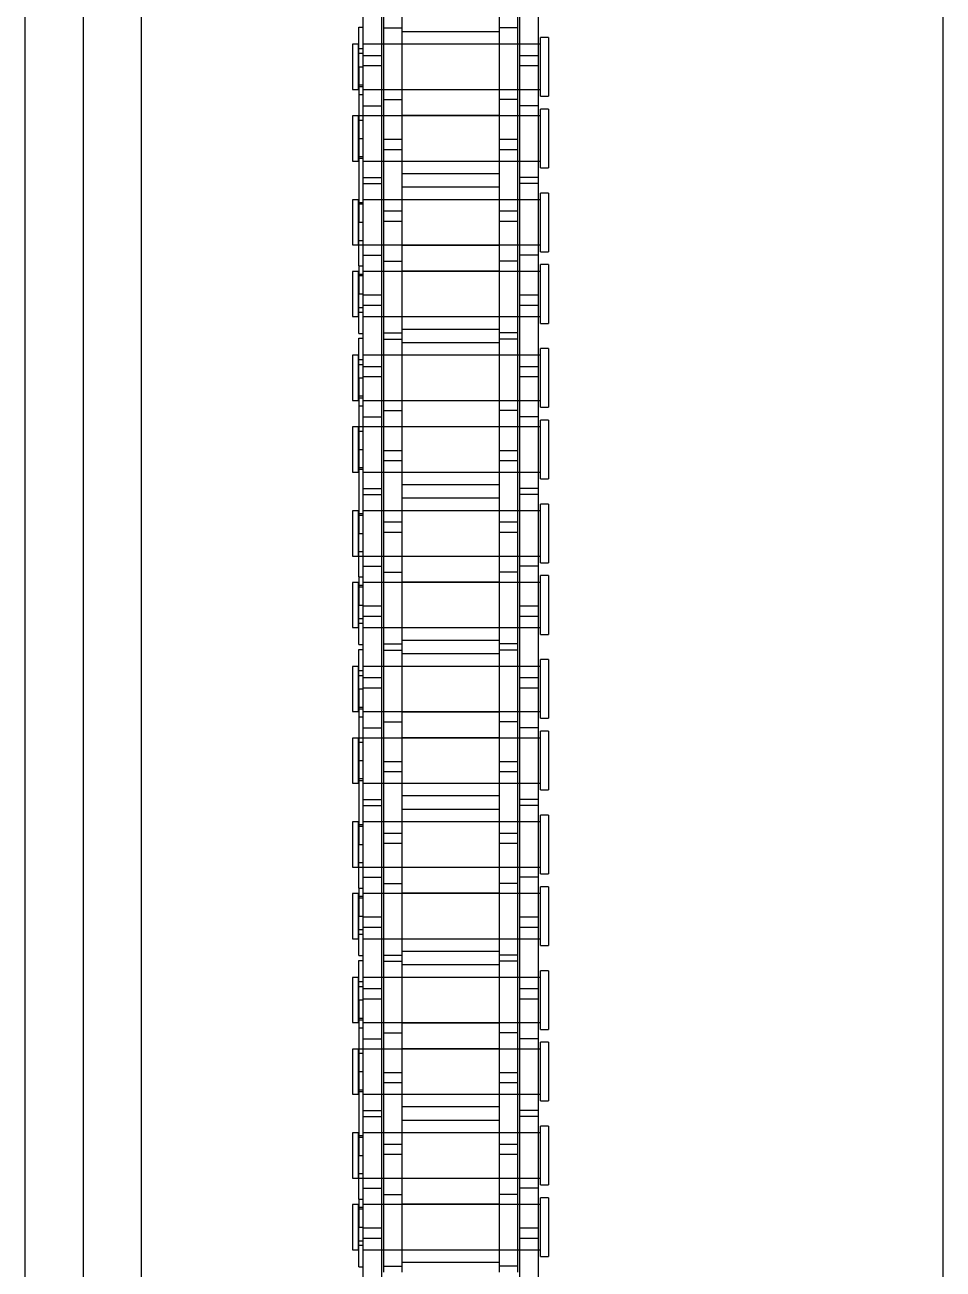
# Model space of a CAD drawing. Header units: metres. Extents: x 0 to 63075, y 0 to 44550.
# Drawn here: x 14315.3 to 14390.3, y 26283.7 to 26385.3 of the extents above; entities that cross this region are included whole.
import ezdxf

# ---------------------------------------------------------------- set-up
doc = ezdxf.new("R2010")
doc.units = ezdxf.units.M
doc.header["$LTSCALE"] = 75
doc.linetypes.add('HIDDEN2', pattern=[4.7625, 3.175, -1.5875])
for name, color, linetype in [('SDM', 7, 'Continuous'), ('SL4', 4, 'Continuous'), ('ST1', 7, 'HIDDEN2')]:
    doc.layers.add(name, color=color, linetype=linetype)

# ---------------------------------------------------------------- blocks, each defined once
blk = doc.blocks.new('A$Ca53c419a')
at = {"layer": 'SL4'}
for p, q in [((2334.74, 495.77), (1009.76, 495.77)), ((1009.76, 486.24), (2334.74, 486.24)), ((1009.76, 420.77), (2334.74, 420.77))]:
    blk.add_line(p, q, dxfattribs=at)
at = {"layer": 'ST1'}
for p, q in [((2334.74, 491), (1009.76, 491)), ((1009.76, 486.24), (2334.74, 486.24)), ((1854.1, 468.49), (1854.1, 468.16)), ((1854.1, 468.49), (1857.33, 468.49)), ((1859.17, 469), (1855.48, 469)), ((1855.48, 469), (1855.48, 468.53)), ((1855.48, 468.53), (1859.17, 468.53)), ((1855.85, 468.53), (1855.85, 468.16)), ((1856.22, 468.49), (1856.22, 468.16)), ((1857.33, 468.49), (1857.33, 468.16)), ((1859.62, 468.49), (1857.33, 468.49)), ((1858.8, 468.16), (1858.8, 468.53)), ((1858.95, 468.49), (1858.95, 468.16)), ((1859.17, 468.53), (1859.17, 469)), ((1859.62, 468.49), (1863.18, 468.49)), ((1859.62, 468.49), (1859.62, 468.16)), ((1865.02, 469), (1861.33, 469)), ((1861.33, 469), (1861.33, 468.53)), ((1861.33, 468.53), (1865.02, 468.53)), ((1861.33, 468.49), (1861.33, 466.64)), ((1861.7, 468.53), (1861.7, 468.16)), ((1863.18, 468.49), (1863.18, 468.16)), ((1875.88, 468.49), (1863.18, 468.49)), ((1864.65, 468.16), (1864.65, 468.53)), ((1864.8, 468.49), (1864.8, 468.16)), ((1865.02, 468.53), (1865.02, 469)), ((1871.87, 469), (1868.18, 469)), ((1868.18, 469), (1868.18, 468.53)), ((1868.18, 468.53), (1871.87, 468.53)), ((1868.41, 468.49), (1868.41, 468.16)), ((1868.55, 468.53), (1868.55, 468.16)), ((1870.03, 468.49), (1870.03, 468.16)), ((1871.5, 468.16), (1871.5, 468.53)), ((1871.87, 468.53), (1871.87, 469)), ((1871.87, 466.64), (1871.87, 468.49)), ((1873.58, 468.16), (1873.58, 468.49)), ((1877.72, 469), (1874.03, 469)), ((1874.03, 469), (1874.03, 468.53)), ((1874.03, 468.53), (1877.72, 468.53)), ((1874.26, 468.49), (1874.26, 468.16)), ((1874.4, 468.53), (1874.4, 468.16)), ((1875.88, 468.49), (1875.88, 468.16)), ((1875.88, 468.49), (1879.11, 468.49)), ((1876.98, 468.49), (1876.98, 468.16)), ((1877.35, 468.16), (1877.35, 468.53)), ((1877.72, 468.53), (1877.72, 469)), ((1879.11, 468.49), (1879.11, 468.16)), ((1879.5, 468.49), (1879.5, 468.16)), ((1879.5, 468.49), (1882.73, 468.49)), ((1884.57, 469), (1880.88, 469)), ((1880.88, 469), (1880.88, 468.53)), ((1880.88, 468.53), (1884.57, 468.53)), ((1881.25, 468.53), (1881.25, 468.16)), ((1881.62, 468.49), (1881.62, 468.16)), ((1882.73, 468.49), (1882.73, 468.16)), ((1885.02, 468.49), (1882.73, 468.49)), ((1884.2, 468.16), (1884.2, 468.53)), ((1884.35, 468.49), (1884.35, 468.16)), ((1884.57, 468.53), (1884.57, 469)), ((1885.02, 468.49), (1888.58, 468.49)), ((1885.02, 468.49), (1885.02, 468.16)), ((1890.42, 469), (1886.73, 469)), ((1886.73, 469), (1886.73, 468.53)), ((1886.73, 468.53), (1890.42, 468.53)), ((1886.73, 468.49), (1886.73, 466.64)), ((1887.1, 468.53), (1887.1, 468.16)), ((1888.58, 468.49), (1888.58, 468.16)), ((1901.28, 468.49), (1888.58, 468.49)), ((1890.05, 468.16), (1890.05, 468.53)), ((1890.2, 468.49), (1890.2, 468.16)), ((1890.42, 468.53), (1890.42, 469)), ((1897.27, 469), (1893.58, 469)), ((1893.58, 469), (1893.58, 468.53)), ((1893.58, 468.53), (1897.27, 468.53)), ((1893.81, 468.49), (1893.81, 468.16)), ((1893.95, 468.53), (1893.95, 468.16)), ((1895.43, 468.49), (1895.43, 468.16)), ((1896.9, 468.16), (1896.9, 468.53)), ((1897.27, 468.53), (1897.27, 469)), ((1897.27, 466.64), (1897.27, 468.49)), ((1898.98, 468.16), (1898.98, 468.49)), ((1903.12, 469), (1899.43, 469)), ((1899.43, 469), (1899.43, 468.53)), ((1899.43, 468.53), (1903.12, 468.53)), ((1899.66, 468.49), (1899.66, 468.16)), ((1899.8, 468.53), (1899.8, 468.16)), ((1901.28, 468.49), (1901.28, 468.16)), ((1901.28, 468.49), (1904.51, 468.49)), ((1902.38, 468.49), (1902.38, 468.16)), ((1902.75, 468.16), (1902.75, 468.53)), ((1903.12, 468.53), (1903.12, 469)), ((1904.51, 468.49), (1904.51, 468.16)), ((1904.9, 468.49), (1904.9, 468.16)), ((1904.9, 468.49), (1908.13, 468.49)), ((1909.97, 469), (1906.28, 469)), ((1906.28, 469), (1906.28, 468.53)), ((1906.28, 468.53), (1909.97, 468.53)), ((1906.65, 468.53), (1906.65, 468.16)), ((1907.02, 468.49), (1907.02, 468.16)), ((1908.13, 468.49), (1908.13, 468.16)), ((1910.42, 468.49), (1908.13, 468.49)), ((1909.6, 468.16), (1909.6, 468.53)), ((1909.75, 468.49), (1909.75, 468.16)), ((1909.97, 468.53), (1909.97, 469)), ((1910.42, 468.49), (1913.98, 468.49)), ((1910.42, 468.49), (1910.42, 468.16)), ((1915.82, 469), (1912.13, 469)), ((1912.13, 469), (1912.13, 468.53)), ((1912.13, 468.53), (1915.82, 468.53)), ((1912.13, 468.49), (1912.13, 466.64)), ((1912.5, 468.53), (1912.5, 468.16)), ((1913.98, 468.49), (1913.98, 468.16)), ((1926.68, 468.49), (1913.98, 468.49)), ((1915.45, 468.16), (1915.45, 468.53)), ((1915.6, 468.49), (1915.6, 468.16)), ((1915.82, 468.53), (1915.82, 469)), ((1922.67, 469), (1918.98, 469)), ((1918.98, 469), (1918.98, 468.53)), ((1918.98, 468.53), (1922.67, 468.53)), ((1919.21, 468.49), (1919.21, 468.16)), ((1919.35, 468.53), (1919.35, 468.16)), ((1920.83, 468.49), (1920.83, 468.16)), ((1922.3, 468.16), (1922.3, 468.53)), ((1922.67, 468.53), (1922.67, 469)), ((1922.67, 466.64), (1922.67, 468.49)), ((1924.38, 468.16), (1924.38, 468.49)), ((1928.52, 469), (1924.83, 469)), ((1924.83, 469), (1924.83, 468.53)), ((1924.83, 468.53), (1928.52, 468.53)), ((1925.06, 468.49), (1925.06, 468.16)), ((1925.2, 468.53), (1925.2, 468.16)), ((1926.68, 468.49), (1926.68, 468.16)), ((1926.68, 468.49), (1929.91, 468.49)), ((1927.78, 468.49), (1927.78, 468.16)), ((1928.15, 468.16), (1928.15, 468.53)), ((1928.52, 468.53), (1928.52, 469)), ((1929.91, 468.49), (1929.91, 468.16)), ((1930.3, 468.49), (1930.3, 468.16)), ((1930.3, 468.49), (1933.53, 468.49)), ((1935.37, 469), (1931.68, 469)), ((1931.68, 469), (1931.68, 468.53)), ((1931.68, 468.53), (1935.37, 468.53)), ((1932.05, 468.53), (1932.05, 468.16)), ((1932.42, 468.49), (1932.42, 468.16)), ((1933.53, 468.49), (1933.53, 468.16)), ((1935.82, 468.49), (1933.53, 468.49)), ((1935, 468.16), (1935, 468.53)), ((1935.15, 468.49), (1935.15, 468.16)), ((1935.37, 468.53), (1935.37, 469)), ((1935.82, 468.49), (1939.38, 468.49)), ((1935.82, 468.49), (1935.82, 468.16)), ((1941.22, 469), (1937.53, 469)), ((1937.53, 469), (1937.53, 468.53)), ((1937.53, 468.53), (1941.22, 468.53)), ((1937.53, 468.49), (1937.53, 466.64)), ((1937.9, 468.53), (1937.9, 468.16)), ((1939.38, 468.49), (1939.38, 468.16)), ((1952.08, 468.49), (1939.38, 468.49)), ((1940.85, 468.16), (1940.85, 468.53)), ((1941, 468.49), (1941, 468.16)), ((1941.22, 468.53), (1941.22, 469)), ((1948.07, 469), (1944.38, 469)), ((1944.38, 469), (1944.38, 468.53)), ((1944.38, 468.53), (1948.07, 468.53)), ((1944.61, 468.49), (1944.61, 468.16)), ((1944.75, 468.53), (1944.75, 468.16)), ((1946.23, 468.49), (1946.23, 468.16)), ((1947.7, 468.16), (1947.7, 468.53)), ((1948.07, 468.53), (1948.07, 469)), ((1948.07, 466.64), (1948.07, 468.49)), ((1949.78, 468.16), (1949.78, 468.49)), ((1953.92, 469), (1950.23, 469)), ((1950.23, 469), (1950.23, 468.53)), ((1950.23, 468.53), (1953.92, 468.53)), ((1950.46, 468.49), (1950.46, 468.16)), ((1950.6, 468.53), (1950.6, 468.16)), ((1952.08, 468.49), (1952.08, 468.16)), ((1952.08, 468.49), (1955.31, 468.49)), ((1953.18, 468.49), (1953.18, 468.16)), ((1953.55, 468.16), (1953.55, 468.53)), ((1953.92, 468.53), (1953.92, 469)), ((1955.31, 468.49), (1955.31, 468.16)), ((1856.4, 468.16), (1847.3, 468.16)), ((1855.48, 468.16), (1855.48, 466.64)), ((1855.48, 468.16), (1855.48, 453.66)), ((1857.26, 468.16), (1856.4, 468.16)), ((1856.4, 466.64), (1856.4, 468.16)), ((1866.35, 468.16), (1857.26, 468.16)), ((1857.26, 468.16), (1857.26, 466.64)), ((1859.17, 466.64), (1859.17, 468.16)), ((1859.17, 453.66), (1859.17, 468.16)), ((1860.5, 468.16), (1860.5, 466.64)), ((1861.33, 468.16), (1861.33, 453.66)), ((1865.02, 466.64), (1865.02, 468.16)), ((1865.02, 453.66), (1865.02, 468.16)), ((1866.35, 468.16), (1866.35, 466.64)), ((1872.7, 468.16), (1866.35, 468.16)), ((1866.85, 468.16), (1866.85, 466.64)), ((1868.18, 468.16), (1868.18, 466.64)), ((1868.18, 468.16), (1868.18, 453.66)), ((1871.87, 453.66), (1871.87, 468.16)), ((1872.7, 468.16), (1872.7, 466.64)), ((1881.8, 468.16), (1872.7, 468.16)), ((1874.03, 468.16), (1874.03, 466.64)), ((1874.03, 468.16), (1874.03, 453.66)), ((1875.95, 466.64), (1875.95, 468.16)), ((1876.81, 468.16), (1876.81, 466.64)), ((1877.72, 466.64), (1877.72, 468.16)), ((1877.72, 453.66), (1877.72, 468.16)), ((1880.88, 468.16), (1880.88, 466.64)), ((1880.88, 468.16), (1880.88, 453.66)), ((1882.66, 468.16), (1881.8, 468.16)), ((1881.8, 466.64), (1881.8, 468.16)), ((1891.75, 468.16), (1882.66, 468.16)), ((1882.66, 468.16), (1882.66, 466.64)), ((1884.57, 466.64), (1884.57, 468.16)), ((1884.57, 453.66), (1884.57, 468.16)), ((1885.9, 468.16), (1885.9, 466.64)), ((1886.73, 468.16), (1886.73, 453.66)), ((1890.42, 466.64), (1890.42, 468.16)), ((1890.42, 453.66), (1890.42, 468.16)), ((1891.75, 468.16), (1891.75, 466.64)), ((1898.1, 468.16), (1891.75, 468.16)), ((1892.25, 468.16), (1892.25, 466.64)), ((1893.58, 468.16), (1893.58, 466.64)), ((1893.58, 468.16), (1893.58, 453.66)), ((1897.27, 453.66), (1897.27, 468.16)), ((1898.1, 468.16), (1898.1, 466.64)), ((1907.2, 468.16), (1898.1, 468.16)), ((1899.43, 468.16), (1899.43, 466.64)), ((1899.43, 468.16), (1899.43, 453.66)), ((1901.35, 466.64), (1901.35, 468.16)), ((1902.21, 468.16), (1902.21, 466.64)), ((1903.12, 466.64), (1903.12, 468.16)), ((1903.12, 453.66), (1903.12, 468.16)), ((1906.28, 468.16), (1906.28, 466.64)), ((1906.28, 468.16), (1906.28, 453.66)), ((1908.06, 468.16), (1907.2, 468.16)), ((1907.2, 466.64), (1907.2, 468.16)), ((1917.15, 468.16), (1908.06, 468.16)), ((1908.06, 468.16), (1908.06, 466.64)), ((1909.97, 466.64), (1909.97, 468.16)), ((1909.97, 453.66), (1909.97, 468.16)), ((1911.3, 468.16), (1911.3, 466.64)), ((1912.13, 468.16), (1912.13, 453.66)), ((1915.82, 466.64), (1915.82, 468.16)), ((1915.82, 453.66), (1915.82, 468.16)), ((1917.15, 468.16), (1917.15, 466.64)), ((1923.5, 468.16), (1917.15, 468.16)), ((1917.65, 468.16), (1917.65, 466.64)), ((1918.98, 468.16), (1918.98, 466.64)), ((1918.98, 468.16), (1918.98, 453.66)), ((1922.67, 453.66), (1922.67, 468.16)), ((1923.5, 468.16), (1923.5, 466.64)), ((1932.6, 468.16), (1923.5, 468.16)), ((1924.83, 468.16), (1924.83, 466.64)), ((1924.83, 468.16), (1924.83, 453.66)), ((1926.75, 466.64), (1926.75, 468.16)), ((1927.61, 468.16), (1927.61, 466.64)), ((1928.52, 466.64), (1928.52, 468.16)), ((1928.52, 453.66), (1928.52, 468.16)), ((1931.68, 468.16), (1931.68, 466.64)), ((1931.68, 468.16), (1931.68, 453.66)), ((1933.46, 468.16), (1932.6, 468.16)), ((1932.6, 466.64), (1932.6, 468.16)), ((1942.55, 468.16), (1933.46, 468.16)), ((1933.46, 468.16), (1933.46, 466.64)), ((1935.37, 466.64), (1935.37, 468.16)), ((1935.37, 453.66), (1935.37, 468.16)), ((1936.7, 468.16), (1936.7, 466.64)), ((1937.53, 468.16), (1937.53, 453.66)), ((1941.22, 466.64), (1941.22, 468.16)), ((1941.22, 453.66), (1941.22, 468.16)), ((1942.55, 468.16), (1942.55, 466.64)), ((1948.9, 468.16), (1942.55, 468.16)), ((1943.05, 468.16), (1943.05, 466.64)), ((1944.38, 468.16), (1944.38, 466.64)), ((1944.38, 468.16), (1944.38, 453.66)), ((1948.07, 453.66), (1948.07, 468.16)), ((1948.9, 468.16), (1948.9, 466.64)), ((1958, 468.16), (1948.9, 468.16)), ((1950.23, 468.16), (1950.23, 466.64)), ((1950.23, 468.16), (1950.23, 453.66)), ((1952.15, 466.64), (1952.15, 468.16)), ((1953.01, 468.16), (1953.01, 466.64)), ((1953.92, 466.64), (1953.92, 468.16)), ((1953.92, 453.66), (1953.92, 468.16)), ((1856.4, 466.64), (1847.3, 466.64)), ((1860, 466.49), (1853.65, 466.49)), ((1854.15, 466.49), (1854.15, 464.97)), ((1855.48, 466.49), (1855.48, 464.97)), ((1857.26, 466.64), (1856.4, 466.64)), ((1866.35, 466.64), (1857.26, 466.64)), ((1859.17, 464.97), (1859.17, 466.49)), ((1860, 466.49), (1860, 464.97)), ((1869.1, 466.49), (1860, 466.49)), ((1861.33, 466.49), (1861.33, 464.97)), ((1863.25, 464.97), (1863.25, 466.49)), ((1864.11, 466.49), (1864.11, 464.97)), ((1865.02, 464.97), (1865.02, 466.49)), ((1872.7, 466.64), (1866.35, 466.64)), ((1868.18, 466.49), (1868.18, 464.97)), ((1869.96, 466.49), (1869.1, 466.49)), ((1869.1, 464.97), (1869.1, 466.49)), ((1879.05, 466.49), (1869.96, 466.49)), ((1869.96, 466.49), (1869.96, 464.97)), ((1871.87, 464.97), (1871.87, 466.49)), ((1881.8, 466.64), (1872.7, 466.64)), ((1873.2, 466.49), (1873.2, 464.97)), ((1874.03, 466.49), (1874.03, 464.97)), ((1877.72, 464.97), (1877.72, 466.49)), ((1879.05, 466.49), (1879.05, 464.97)), ((1885.4, 466.49), (1879.05, 466.49)), ((1879.55, 466.49), (1879.55, 464.97)), ((1880.88, 466.49), (1880.88, 464.97)), ((1882.66, 466.64), (1881.8, 466.64)), ((1891.75, 466.64), (1882.66, 466.64)), ((1884.57, 464.97), (1884.57, 466.49)), ((1885.4, 466.49), (1885.4, 464.97)), ((1894.5, 466.49), (1885.4, 466.49)), ((1886.73, 466.49), (1886.73, 464.97)), ((1888.65, 464.97), (1888.65, 466.49)), ((1889.51, 466.49), (1889.51, 464.97)), ((1890.42, 464.97), (1890.42, 466.49)), ((1898.1, 466.64), (1891.75, 466.64)), ((1893.58, 466.49), (1893.58, 464.97)), ((1895.36, 466.49), (1894.5, 466.49)), ((1894.5, 464.97), (1894.5, 466.49)), ((1904.45, 466.49), (1895.36, 466.49)), ((1895.36, 466.49), (1895.36, 464.97)), ((1897.27, 464.97), (1897.27, 466.49)), ((1907.2, 466.64), (1898.1, 466.64)), ((1898.6, 466.49), (1898.6, 464.97)), ((1899.43, 466.49), (1899.43, 464.97)), ((1903.12, 464.97), (1903.12, 466.49)), ((1904.45, 466.49), (1904.45, 464.97)), ((1910.8, 466.49), (1904.45, 466.49)), ((1904.95, 466.49), (1904.95, 464.97)), ((1906.28, 466.49), (1906.28, 464.97)), ((1908.06, 466.64), (1907.2, 466.64)), ((1917.15, 466.64), (1908.06, 466.64)), ((1909.97, 464.97), (1909.97, 466.49)), ((1910.8, 466.49), (1910.8, 464.97)), ((1919.9, 466.49), (1910.8, 466.49)), ((1912.13, 466.49), (1912.13, 464.97)), ((1914.05, 464.97), (1914.05, 466.49)), ((1914.91, 466.49), (1914.91, 464.97)), ((1915.82, 464.97), (1915.82, 466.49)), ((1923.5, 466.64), (1917.15, 466.64)), ((1918.98, 466.49), (1918.98, 464.97)), ((1920.76, 466.49), (1919.9, 466.49)), ((1919.9, 464.97), (1919.9, 466.49)), ((1929.85, 466.49), (1920.76, 466.49)), ((1920.76, 466.49), (1920.76, 464.97)), ((1922.67, 464.97), (1922.67, 466.49)), ((1932.6, 466.64), (1923.5, 466.64)), ((1924, 466.49), (1924, 464.97)), ((1924.83, 466.49), (1924.83, 464.97)), ((1928.52, 464.97), (1928.52, 466.49)), ((1929.85, 466.49), (1929.85, 464.97)), ((1936.2, 466.49), (1929.85, 466.49)), ((1930.35, 466.49), (1930.35, 464.97)), ((1931.68, 466.49), (1931.68, 464.97)), ((1933.46, 466.64), (1932.6, 466.64)), ((1942.55, 466.64), (1933.46, 466.64)), ((1935.37, 464.97), (1935.37, 466.49)), ((1936.2, 466.49), (1936.2, 464.97)), ((1945.3, 466.49), (1936.2, 466.49)), ((1937.53, 466.49), (1937.53, 464.97)), ((1939.45, 464.97), (1939.45, 466.49)), ((1940.31, 466.49), (1940.31, 464.97)), ((1941.22, 464.97), (1941.22, 466.49)), ((1948.9, 466.64), (1942.55, 466.64)), ((1944.38, 466.49), (1944.38, 464.97)), ((1946.16, 466.49), (1945.3, 466.49)), ((1945.3, 464.97), (1945.3, 466.49)), ((1955.25, 466.49), (1946.16, 466.49)), ((1946.16, 466.49), (1946.16, 464.97)), ((1948.07, 464.97), (1948.07, 466.49)), ((1958, 466.64), (1948.9, 466.64)), ((1949.4, 466.49), (1949.4, 464.97)), ((1950.23, 466.49), (1950.23, 464.97)), ((1953.92, 464.97), (1953.92, 466.49)), ((1955.25, 466.49), (1955.25, 464.97)), ((1961.6, 466.49), (1955.25, 466.49)), ((1860, 464.97), (1853.65, 464.97)), ((1854.44, 457.04), (1854.44, 464.97)), ((1855.48, 464.97), (1855.48, 457.04)), ((1859.17, 457.04), (1859.17, 464.97)), ((1859.22, 464.97), (1859.22, 457.04)), ((1869.1, 464.97), (1860, 464.97)), ((1861.29, 457.04), (1861.29, 464.97)), ((1861.33, 464.97), (1861.33, 457.04)), ((1865.02, 457.04), (1865.02, 464.97)), ((1866.07, 464.97), (1866.07, 457.04)), ((1867.14, 457.04), (1867.14, 464.97)), ((1868.18, 464.97), (1868.18, 457.04)), ((1869.96, 464.97), (1869.1, 464.97)), ((1879.05, 464.97), (1869.96, 464.97)), ((1871.87, 457.04), (1871.87, 464.97)), ((1871.92, 464.97), (1871.92, 457.04)), ((1873.99, 457.04), (1873.99, 464.97)), ((1874.03, 464.97), (1874.03, 457.04)), ((1877.72, 457.04), (1877.72, 464.97)), ((1878.77, 464.97), (1878.77, 457.04)), ((1885.4, 464.97), (1879.05, 464.97)), ((1879.84, 457.04), (1879.84, 464.97)), ((1880.88, 464.97), (1880.88, 457.04)), ((1884.57, 457.04), (1884.57, 464.97)), ((1884.62, 464.97), (1884.62, 457.04)), ((1894.5, 464.97), (1885.4, 464.97)), ((1886.69, 457.04), (1886.69, 464.97)), ((1886.73, 464.97), (1886.73, 457.04)), ((1890.42, 457.04), (1890.42, 464.97)), ((1891.47, 464.97), (1891.47, 457.04)), ((1892.54, 457.04), (1892.54, 464.97)), ((1893.58, 464.97), (1893.58, 457.04)), ((1895.36, 464.97), (1894.5, 464.97)), ((1904.45, 464.97), (1895.36, 464.97)), ((1897.27, 457.04), (1897.27, 464.97)), ((1897.32, 464.97), (1897.32, 457.04)), ((1899.39, 457.04), (1899.39, 464.97)), ((1899.43, 464.97), (1899.43, 457.04)), ((1903.12, 457.04), (1903.12, 464.97)), ((1904.17, 464.97), (1904.17, 457.04)), ((1910.8, 464.97), (1904.45, 464.97)), ((1905.24, 457.04), (1905.24, 464.97)), ((1906.28, 464.97), (1906.28, 457.04)), ((1909.97, 457.04), (1909.97, 464.97)), ((1910.02, 464.97), (1910.02, 457.04)), ((1919.9, 464.97), (1910.8, 464.97)), ((1912.09, 457.04), (1912.09, 464.97)), ((1912.13, 464.97), (1912.13, 457.04)), ((1915.82, 457.04), (1915.82, 464.97)), ((1916.87, 464.97), (1916.87, 457.04)), ((1917.94, 457.04), (1917.94, 464.97)), ((1918.98, 464.97), (1918.98, 457.04)), ((1920.76, 464.97), (1919.9, 464.97)), ((1929.85, 464.97), (1920.76, 464.97)), ((1922.67, 457.04), (1922.67, 464.97)), ((1922.72, 464.97), (1922.72, 457.04)), ((1924.79, 457.04), (1924.79, 464.97)), ((1924.83, 464.97), (1924.83, 457.04)), ((1928.52, 457.04), (1928.52, 464.97)), ((1929.57, 464.97), (1929.57, 457.04)), ((1936.2, 464.97), (1929.85, 464.97)), ((1930.64, 457.04), (1930.64, 464.97)), ((1931.68, 464.97), (1931.68, 457.04)), ((1935.37, 457.04), (1935.37, 464.97)), ((1935.42, 464.97), (1935.42, 457.04)), ((1945.3, 464.97), (1936.2, 464.97)), ((1937.49, 457.04), (1937.49, 464.97)), ((1937.53, 464.97), (1937.53, 457.04)), ((1941.22, 457.04), (1941.22, 464.97)), ((1942.27, 464.97), (1942.27, 457.04)), ((1943.34, 457.04), (1943.34, 464.97)), ((1944.38, 464.97), (1944.38, 457.04)), ((1946.16, 464.97), (1945.3, 464.97)), ((1955.25, 464.97), (1946.16, 464.97)), ((1948.07, 457.04), (1948.07, 464.97)), ((1948.12, 464.97), (1948.12, 457.04)), ((1950.19, 457.04), (1950.19, 464.97)), ((1950.23, 464.97), (1950.23, 457.04)), ((1953.92, 457.04), (1953.92, 464.97)), ((1954.97, 464.97), (1954.97, 457.04)), ((1961.6, 464.97), (1955.25, 464.97)), ((1860, 457.04), (1853.65, 457.04)), ((1854.15, 455.52), (1854.15, 457.04)), ((1855.48, 457.04), (1855.48, 455.52)), ((1859.17, 455.52), (1859.17, 457.04)), ((1860, 455.52), (1860, 457.04)), ((1869.1, 457.04), (1860, 457.04)), ((1861.33, 457.04), (1861.33, 455.52)), ((1863.25, 455.52), (1863.25, 457.04)), ((1864.11, 457.04), (1864.11, 455.52)), ((1865.02, 455.52), (1865.02, 457.04)), ((1868.18, 457.04), (1868.18, 455.52)), ((1869.96, 457.04), (1869.1, 457.04)), ((1869.1, 455.52), (1869.1, 457.04)), ((1879.05, 457.04), (1869.96, 457.04)), ((1869.96, 457.04), (1869.96, 455.52)), ((1871.87, 455.52), (1871.87, 457.04)), ((1873.2, 455.52), (1873.2, 457.04)), ((1874.03, 457.04), (1874.03, 455.52)), ((1877.72, 455.52), (1877.72, 457.04)), ((1879.05, 455.52), (1879.05, 457.04)), ((1885.4, 457.04), (1879.05, 457.04)), ((1879.55, 455.52), (1879.55, 457.04)), ((1880.88, 457.04), (1880.88, 455.52)), ((1884.57, 455.52), (1884.57, 457.04)), ((1885.4, 455.52), (1885.4, 457.04)), ((1894.5, 457.04), (1885.4, 457.04)), ((1886.73, 457.04), (1886.73, 455.52)), ((1888.65, 455.52), (1888.65, 457.04)), ((1889.51, 457.04), (1889.51, 455.52)), ((1890.42, 455.52), (1890.42, 457.04)), ((1893.58, 457.04), (1893.58, 455.52)), ((1895.36, 457.04), (1894.5, 457.04)), ((1894.5, 455.52), (1894.5, 457.04)), ((1904.45, 457.04), (1895.36, 457.04)), ((1895.36, 457.04), (1895.36, 455.52)), ((1897.27, 455.52), (1897.27, 457.04)), ((1898.6, 455.52), (1898.6, 457.04)), ((1899.43, 457.04), (1899.43, 455.52)), ((1903.12, 455.52), (1903.12, 457.04)), ((1904.45, 455.52), (1904.45, 457.04)), ((1910.8, 457.04), (1904.45, 457.04)), ((1904.95, 455.52), (1904.95, 457.04)), ((1906.28, 457.04), (1906.28, 455.52)), ((1909.97, 455.52), (1909.97, 457.04)), ((1910.8, 455.52), (1910.8, 457.04)), ((1919.9, 457.04), (1910.8, 457.04)), ((1912.13, 457.04), (1912.13, 455.52)), ((1914.05, 455.52), (1914.05, 457.04)), ((1914.91, 457.04), (1914.91, 455.52)), ((1915.82, 455.52), (1915.82, 457.04)), ((1918.98, 457.04), (1918.98, 455.52)), ((1920.76, 457.04), (1919.9, 457.04)), ((1919.9, 455.52), (1919.9, 457.04)), ((1929.85, 457.04), (1920.76, 457.04)), ((1920.76, 457.04), (1920.76, 455.52)), ((1922.67, 455.52), (1922.67, 457.04)), ((1924, 455.52), (1924, 457.04)), ((1924.83, 457.04), (1924.83, 455.52)), ((1928.52, 455.52), (1928.52, 457.04)), ((1929.85, 455.52), (1929.85, 457.04)), ((1936.2, 457.04), (1929.85, 457.04)), ((1930.35, 455.52), (1930.35, 457.04)), ((1931.68, 457.04), (1931.68, 455.52)), ((1935.37, 455.52), (1935.37, 457.04)), ((1936.2, 455.52), (1936.2, 457.04)), ((1945.3, 457.04), (1936.2, 457.04)), ((1937.53, 457.04), (1937.53, 455.52)), ((1939.45, 455.52), (1939.45, 457.04)), ((1940.31, 457.04), (1940.31, 455.52)), ((1941.22, 455.52), (1941.22, 457.04)), ((1944.38, 457.04), (1944.38, 455.52)), ((1946.16, 457.04), (1945.3, 457.04)), ((1945.3, 455.52), (1945.3, 457.04)), ((1955.25, 457.04), (1946.16, 457.04)), ((1946.16, 457.04), (1946.16, 455.52)), ((1948.07, 455.52), (1948.07, 457.04)), ((1949.4, 455.52), (1949.4, 457.04)), ((1950.23, 457.04), (1950.23, 455.52)), ((1953.92, 455.52), (1953.92, 457.04)), ((1955.25, 455.52), (1955.25, 457.04)), ((1961.6, 457.04), (1955.25, 457.04)), ((1856.4, 455.36), (1847.3, 455.36)), ((1860, 455.52), (1853.65, 455.52)), ((1855.48, 455.36), (1855.48, 453.84)), ((1857.26, 455.36), (1856.4, 455.36)), ((1856.4, 453.84), (1856.4, 455.36)), ((1866.35, 455.36), (1857.26, 455.36)), ((1857.26, 455.36), (1857.26, 453.84)), ((1859.17, 453.84), (1859.17, 455.36)), ((1869.1, 455.52), (1860, 455.52)), ((1860.5, 453.84), (1860.5, 455.36)), ((1861.33, 455.36), (1861.33, 453.84)), ((1865.02, 453.84), (1865.02, 455.36)), ((1866.35, 453.84), (1866.35, 455.36)), ((1872.7, 455.36), (1866.35, 455.36)), ((1866.85, 453.84), (1866.85, 455.36)), ((1868.18, 455.36), (1868.18, 453.84)), ((1869.96, 455.52), (1869.1, 455.52)), ((1879.05, 455.52), (1869.96, 455.52)), ((1871.87, 453.84), (1871.87, 455.36)), ((1872.7, 453.84), (1872.7, 455.36)), ((1881.8, 455.36), (1872.7, 455.36)), ((1874.03, 455.36), (1874.03, 453.84)), ((1875.95, 453.84), (1875.95, 455.36)), ((1876.81, 455.36), (1876.81, 453.84)), ((1877.72, 453.84), (1877.72, 455.36)), ((1885.4, 455.52), (1879.05, 455.52)), ((1880.88, 455.36), (1880.88, 453.84)), ((1882.66, 455.36), (1881.8, 455.36)), ((1881.8, 453.84), (1881.8, 455.36)), ((1891.75, 455.36), (1882.66, 455.36)), ((1882.66, 455.36), (1882.66, 453.84)), ((1884.57, 453.84), (1884.57, 455.36)), ((1894.5, 455.52), (1885.4, 455.52)), ((1885.9, 453.84), (1885.9, 455.36)), ((1886.73, 455.36), (1886.73, 453.84)), ((1890.42, 453.84), (1890.42, 455.36)), ((1891.75, 453.84), (1891.75, 455.36)), ((1898.1, 455.36), (1891.75, 455.36)), ((1892.25, 453.84), (1892.25, 455.36)), ((1893.58, 455.36), (1893.58, 453.84)), ((1895.36, 455.52), (1894.5, 455.52)), ((1904.45, 455.52), (1895.36, 455.52)), ((1897.27, 453.84), (1897.27, 455.36)), ((1898.1, 453.84), (1898.1, 455.36)), ((1907.2, 455.36), (1898.1, 455.36)), ((1899.43, 455.36), (1899.43, 453.84)), ((1901.35, 453.84), (1901.35, 455.36)), ((1902.21, 455.36), (1902.21, 453.84)), ((1903.12, 453.84), (1903.12, 455.36)), ((1910.8, 455.52), (1904.45, 455.52)), ((1906.28, 455.36), (1906.28, 453.84)), ((1908.06, 455.36), (1907.2, 455.36)), ((1907.2, 453.84), (1907.2, 455.36)), ((1917.15, 455.36), (1908.06, 455.36)), ((1908.06, 455.36), (1908.06, 453.84)), ((1909.97, 453.84), (1909.97, 455.36)), ((1919.9, 455.52), (1910.8, 455.52)), ((1911.3, 453.84), (1911.3, 455.36)), ((1912.13, 455.36), (1912.13, 453.84)), ((1915.82, 453.84), (1915.82, 455.36)), ((1917.15, 453.84), (1917.15, 455.36)), ((1923.5, 455.36), (1917.15, 455.36)), ((1917.65, 453.84), (1917.65, 455.36)), ((1918.98, 455.36), (1918.98, 453.84)), ((1920.76, 455.52), (1919.9, 455.52)), ((1929.85, 455.52), (1920.76, 455.52)), ((1922.67, 453.84), (1922.67, 455.36)), ((1923.5, 453.84), (1923.5, 455.36)), ((1932.6, 455.36), (1923.5, 455.36)), ((1924.83, 455.36), (1924.83, 453.84)), ((1926.75, 453.84), (1926.75, 455.36)), ((1927.61, 455.36), (1927.61, 453.84)), ((1928.52, 453.84), (1928.52, 455.36)), ((1936.2, 455.52), (1929.85, 455.52)), ((1931.68, 455.36), (1931.68, 453.84)), ((1933.46, 455.36), (1932.6, 455.36)), ((1932.6, 453.84), (1932.6, 455.36)), ((1942.55, 455.36), (1933.46, 455.36)), ((1933.46, 455.36), (1933.46, 453.84)), ((1935.37, 453.84), (1935.37, 455.36)), ((1945.3, 455.52), (1936.2, 455.52)), ((1936.7, 453.84), (1936.7, 455.36)), ((1937.53, 455.36), (1937.53, 453.84)), ((1941.22, 453.84), (1941.22, 455.36)), ((1942.55, 453.84), (1942.55, 455.36)), ((1948.9, 455.36), (1942.55, 455.36)), ((1943.05, 453.84), (1943.05, 455.36)), ((1944.38, 455.36), (1944.38, 453.84)), ((1946.16, 455.52), (1945.3, 455.52)), ((1955.25, 455.52), (1946.16, 455.52)), ((1948.07, 453.84), (1948.07, 455.36)), ((1948.9, 453.84), (1948.9, 455.36)), ((1958, 455.36), (1948.9, 455.36)), ((1950.23, 455.36), (1950.23, 453.84)), ((1952.15, 453.84), (1952.15, 455.36)), ((1953.01, 455.36), (1953.01, 453.84)), ((1953.92, 453.84), (1953.92, 455.36)), ((1961.6, 455.52), (1955.25, 455.52)), ((1856.4, 453.84), (1847.3, 453.84)), ((1854.93, 453.66), (1859.73, 453.66)), ((1854.93, 453.66), (1854.93, 453)), ((1857.26, 453.84), (1856.4, 453.84)), ((1866.35, 453.84), (1857.26, 453.84)), ((1859.73, 453), (1859.73, 453.66)), ((1860.78, 453.66), (1865.57, 453.66)), ((1860.78, 453.66), (1860.78, 453)), ((1865.57, 453), (1865.57, 453.66)), ((1872.7, 453.84), (1866.35, 453.84)), ((1867.63, 453.66), (1872.43, 453.66)), ((1867.63, 453.66), (1867.63, 453)), ((1872.43, 453), (1872.43, 453.66)), ((1881.8, 453.84), (1872.7, 453.84)), ((1873.48, 453.66), (1878.27, 453.66)), ((1873.48, 453.66), (1873.48, 453)), ((1878.27, 453), (1878.27, 453.66)), ((1880.33, 453.66), (1885.13, 453.66)), ((1880.33, 453.66), (1880.33, 453)), ((1882.66, 453.84), (1881.8, 453.84)), ((1891.75, 453.84), (1882.66, 453.84)), ((1885.13, 453), (1885.13, 453.66)), ((1886.18, 453.66), (1890.97, 453.66)), ((1886.18, 453.66), (1886.18, 453)), ((1890.97, 453), (1890.97, 453.66)), ((1898.1, 453.84), (1891.75, 453.84)), ((1893.03, 453.66), (1897.83, 453.66)), ((1893.03, 453.66), (1893.03, 453)), ((1897.83, 453), (1897.83, 453.66)), ((1907.2, 453.84), (1898.1, 453.84)), ((1898.88, 453.66), (1903.67, 453.66)), ((1898.88, 453.66), (1898.88, 453)), ((1903.67, 453), (1903.67, 453.66)), ((1905.73, 453.66), (1910.53, 453.66)), ((1905.73, 453.66), (1905.73, 453)), ((1908.06, 453.84), (1907.2, 453.84)), ((1917.15, 453.84), (1908.06, 453.84)), ((1910.53, 453), (1910.53, 453.66)), ((1911.58, 453.66), (1916.37, 453.66)), ((1911.58, 453.66), (1911.58, 453)), ((1916.37, 453), (1916.37, 453.66)), ((1923.5, 453.84), (1917.15, 453.84)), ((1918.43, 453.66), (1923.23, 453.66)), ((1918.43, 453.66), (1918.43, 453)), ((1923.23, 453), (1923.23, 453.66)), ((1932.6, 453.84), (1923.5, 453.84)), ((1924.28, 453.66), (1929.07, 453.66)), ((1924.28, 453.66), (1924.28, 453)), ((1929.07, 453), (1929.07, 453.66)), ((1931.13, 453.66), (1935.93, 453.66)), ((1931.13, 453.66), (1931.13, 453)), ((1933.46, 453.84), (1932.6, 453.84)), ((1942.55, 453.84), (1933.46, 453.84)), ((1935.93, 453), (1935.93, 453.66)), ((1936.98, 453.66), (1941.77, 453.66)), ((1936.98, 453.66), (1936.98, 453)), ((1941.77, 453), (1941.77, 453.66)), ((1948.9, 453.84), (1942.55, 453.84)), ((1943.83, 453.66), (1948.63, 453.66)), ((1943.83, 453.66), (1943.83, 453)), ((1948.63, 453), (1948.63, 453.66)), ((1958, 453.84), (1948.9, 453.84)), ((1949.68, 453.66), (1954.47, 453.66)), ((1949.68, 453.66), (1949.68, 453)), ((1954.47, 453), (1954.47, 453.66)), ((1859.73, 453), (1854.93, 453)), ((1865.57, 453), (1860.78, 453)), ((1872.43, 453), (1867.63, 453)), ((1878.27, 453), (1873.48, 453)), ((1885.13, 453), (1880.33, 453)), ((1890.97, 453), (1886.18, 453)), ((1897.83, 453), (1893.03, 453)), ((1903.67, 453), (1898.88, 453)), ((1910.53, 453), (1905.73, 453)), ((1916.37, 453), (1911.58, 453)), ((1923.23, 453), (1918.43, 453)), ((1929.07, 453), (1924.28, 453)), ((1935.93, 453), (1931.13, 453)), ((1941.77, 453), (1936.98, 453)), ((1948.63, 453), (1943.83, 453)), ((1954.47, 453), (1949.68, 453))]:
    blk.add_line(p, q, dxfattribs=at)

msp = doc.modelspace()

# ---------------------------------------------------------------- block references
at = {"layer": 'SDM', "rotation": 90}
msp.add_blockref('A$Ca53c419a', (14811.03, 24429.77), dxfattribs=at)

doc.saveas('drawing.dxf')
